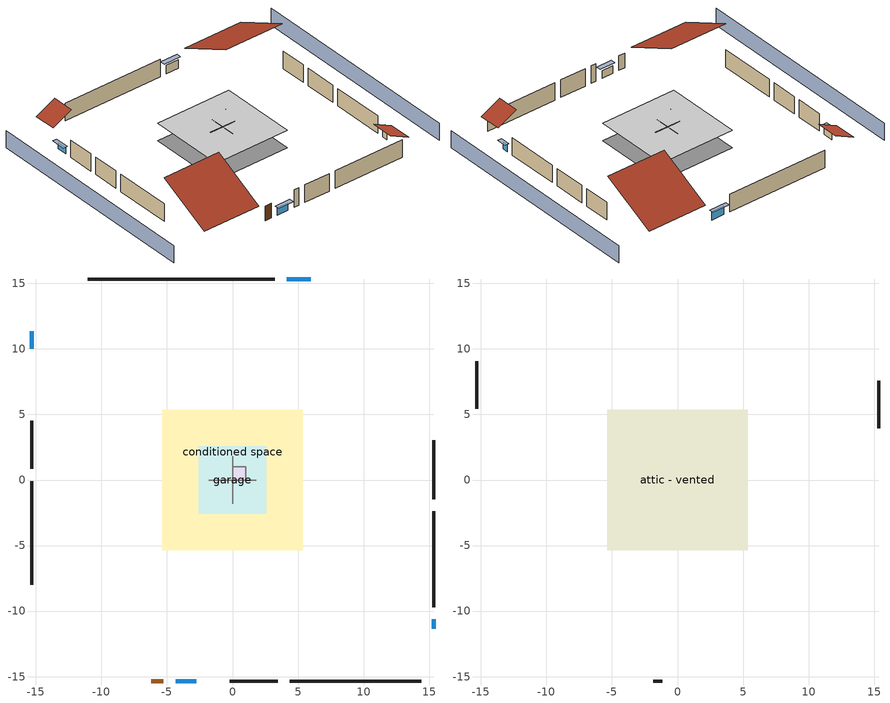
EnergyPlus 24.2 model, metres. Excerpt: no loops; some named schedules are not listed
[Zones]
air source heat pump airloop ret air zone
 floor adiabatic (AdiabaticConst): 0,0 0,1 1,1 1,0 z0
 wall adiabatic (AdiabaticConst): 0,1 0,0 1,0 1,1 0,1 z0:1
 ceiling adiabatic (AdiabaticConst): 1,0 1,1 0,1 0,0 z1
conditioned space
 floor foundation (Slab2 construction): -5.34,-5.34 -5.34,5.34 5.34,5.34 5.34,-5.34 z0
 wall outside (AdiabaticWallConstruction 1): -6.19,-15.33 -5.27,-15.33 z0:2.03
 wall outside (AdiabaticWallConstruction): 5.96,15.33 4.14,15.33 z0:1.22; 15.33,-11.35 15.33,-10.63 z0:0.98; -4.34,-15.33 -2.77,-15.33 z0:1.07; -15.33,11.35 -15.33,9.99 z0:0.92
 wall outside (Wall3 construction): 3.21,15.33 -11.03,15.33 z0:2.44
 wall outside (Wall4 construction): 15.33,-1.46 15.33,3.01 z0:2.44
 wall outside (Wall7 construction): 4.36,-15.33 14.4,-15.33 z0:2.44
 wall outside (Wall8 construction): -15.33,-0.08 -15.33,-7.99 z0:2.44
 wall to garage (Wall5 construction): -1.83,0 1.83,0 z0:2.44
 wall to garage (Wall6 construction): 0,-1.83 0,1.83 z0:2.44
 window (WindowConstruction): 5.96,15.33 4.14,15.33 z0:1.22
 window (WindowConstruction 1): 15.33,-11.35 15.33,-10.63 z0:0.98
 window (WindowConstruction 2): -4.34,-15.33 -2.77,-15.33 z0:1.07
 window (WindowConstruction 3): -15.33,11.35 -15.33,9.99 z0:0.91
 door (Door): -6.19,-15.33 -5.27,-15.33 z0:2.03
garage
 floor foundation (Slab1 construction): -2.59,-2.59 -2.59,2.59 2.59,2.59 2.59,-2.59 z0
 wall outside (Wall1 construction): 15.33,-9.7 15.33,-2.39 z0:2.44
 wall outside (Wall12 construction): -15.33,4.51 -15.33,0.85 z0:2.44
 wall outside (Wall2 construction): -0.22,-15.33 3.43,-15.33 z0:2.44
attic - vented
 floor to garage (Floor1 construction): -2.59,-2.59 -2.59,2.59 2.59,2.59 2.59,-2.59 z2.44
 floor to conditioned space (Floor2 construction Reversed): -5.34,-5.34 -5.34,5.34 5.34,5.34 5.34,-5.34 z2.44
 wall outside (Wall10 construction): -15.33,9.07 -15.33,5.43 z0:2.44
 wall outside (Wall11 construction): -1.84,-15.33 -1.15,-15.33 z0:2.44
 wall outside (Wall9 construction): 15.33,3.94 15.33,7.57 z0:2.44
 roof outside (Roof1 construction): 6.89,15.33,2.44 6.89,7.78,6.21 15.33,7.78,6.21 15.33,15.33,2.44
 roof outside (Roof2 construction): 15.33,-12.27,2.44 12.6,-12.27,3.81 12.6,-15.33,3.81 15.33,-15.33,2.44
 roof outside (Roof3 construction): -15.33,12.27,2.44 -12.6,12.27,3.81 -12.6,15.33,3.81 -15.33,15.33,2.44
 roof outside (Roof4 construction): -7.12,-15.33,2.44 -7.12,-7.98,6.11 -15.33,-7.98,6.11 -15.33,-15.33,2.44
shading: -19.9,15.33 -19.9,-15.33 / 19.9,-15.33 19.9,15.33 z0:2.44; 3.84,15.33 6.27,15.33 6.27,15.94 3.84,15.94 z1.52; 15.33,-10.33 15.33,-11.65 15.94,-11.65 15.94,-10.33 z1.28; -2.46,-15.33 -4.65,-15.33 -4.65,-15.94 -2.46,-15.94 z1.37; -15.33,9.69 -15.33,11.65 -15.94,11.65 -15.94,9.69 z1.22
[Building]
Building 1: Terrain=Suburbs
[Site:Location]
Portland Intl Arpt_OR: Latitude {deg}=45.59; Longitude {deg}=-122.6; Time Zone {hr}=-8; Elevation {m}=33; Keep Site Location Information=Yes
[Site:GroundTemperature:Shallow]
10.2558, 8.96328, 8.85977, 9.47314, 11.9355, 14.3863, 16.5111, 17.8571, 17.9714, 16.8767, 14.8061, 12.4304
[Site:WaterMainsTemperature]
Calculation Method=Schedule; Temperature Schedule=mains temperature schedule
[Material] Roughness=Rough; Thermal Absorptance=0.9
Name | Thickness {m} | Conductivity {W/m-K} | Density {kg/m3} | Specific Heat {J/kg-K} | Solar Absorptance | Visible Absorptance
asphalt or fiberglass shingles | 0.00635 | 0.162714 | 1121.4 | 1465.45 | 0.85 | 0.85
ceiling loosefill ins | 0.0846667 | 0.0480833 | 16.02 | 1046.75 | 0.7 | 0.7
ceiling stud and cavity | 0.1397 | 1.39189 | 65.682 | 1177.47 | 0.7 | 0.7
ceiling stud and cavity 1 | 0.1397 | 0.0920385 | 65.682 | 1177.47 | 0.7 | 0.7
concrete 4.0 in. | 0.1016 | 1.803125 | 2242.8 | 837.4 | 0.7 | 0.7
door material | 0.04445 | 0.0612267 | 512.64 | 1214.23 | 0.7 | 0.7
floor covering | 0.0127 | 0.0450781 | 54.468 | 1339.84 | 0.9 | 0.9
furniture material conditioned space 1; furniture material garage 1 | 0.1524 | 0.115458 | 640.8 | 1214.23 | 0.6 | 0.6
gypsum board | 0.0127 | 0.160291 | 801 | 837.4 | 0.6 | 0.6
osb sheathing 0.5 in. | 0.0127 | 0.115458 | 512.64 | 1214.23 | 0.6 | 0.6
osb sheathing 0.5 in. 1; osb sheathing 0.5 in. 2; osb sheathing 0.5 in. 3 | 0.0127 | 0.115458 | 512.64 | 1214.23 | 0.7 | 0.7
roof rigid ins | 0.00281632 | 0.029427 | 32.04 | 1214.23 | 0.7 | 0.7
wall rigid ins | 0.512978 | 0.029427 | 32.04 | 1214.23 | 0.7 | 0.7
wall stud and cavity | 0.1397 | 0.727959 | 139.0536 | 1170.24 | 0.6 | 0.6
wall stud and cavity 1 | 0.1397 | 0.550994 | 139.0536 | 1170.24 | 0.7 | 0.7
wall stud and cavity 2 | 0.1397 | 0.335416 | 139.0536 | 1170.24 | 0.7 | 0.7
wall stud and cavity 3 | 0.0889 | 0.380278 | 52.3479 | 1209.89 | 0.7 | 0.7
wall stud and cavity 4 | 0.0889 | 0.391764 | 83.0341 | 1211.67 | 0.7 | 0.7
wood siding | 0.0254 | 0.102417 | 544.68 | 1172.36 | 0.85 | 0.85
wood siding 1; wood siding 2 | 0.0254 | 0.102417 | 544.68 | 1172.36 | 0.7 | 0.7
[Material:NoMass]
Adiabatic: Roughness=Rough; Thermal Resistance {m2-K/W}=176.1; Thermal Absorptance=0.9; Solar Absorptance=0.7; Visible Absorptance=0.7
[WindowMaterial:SimpleGlazingSystem]
WindowMaterial: U-Factor {W/m2-K}=2.78222; Solar Heat Gain Coefficient=0.56
[Construction]
AdiabaticConst: Adiabatic
AdiabaticWallConstruction: wood siding 1, wall rigid ins, wall stud and cavity 3, gypsum board
AdiabaticWallConstruction 1: wood siding 2, wall rigid ins, wall stud and cavity 3, gypsum board
Door: door material
Floor1 construction: ceiling stud and cavity
Floor2 construction Reversed: gypsum board, ceiling stud and cavity 1, ceiling loosefill ins
furniture construction conditioned space 1: furniture material conditioned space 1
furniture construction garage 1: furniture material garage 1
PartitionWallConstruction: gypsum board, wall stud and cavity 4, gypsum board
Roof1 construction; Roof2 construction; Roof3 construction; Roof4 construction: asphalt or fiberglass shingles, roof rigid ins, osb sheathing 0.5 in.
Slab1 construction: concrete 4.0 in.
Slab2 construction: concrete 4.0 in., floor covering
Wall1 construction; Wall2 construction: wood siding, osb sheathing 0.5 in. 1, wall stud and cavity
Wall10 construction; Wall11 construction; Wall12 construction; Wall9 construction: wood siding, osb sheathing 0.5 in. 3, wall stud and cavity
Wall3 construction; Wall4 construction: wood siding, osb sheathing 0.5 in. 1, wall stud and cavity 1, gypsum board
Wall5 construction: osb sheathing 0.5 in. 2, wall stud and cavity 2, gypsum board
Wall6 construction: osb sheathing 0.5 in. 3, wall stud and cavity 2, gypsum board
Wall7 construction; Wall8 construction: wood siding, osb sheathing 0.5 in. 3, wall stud and cavity 1, gypsum board
WindowConstruction; WindowConstruction 1; WindowConstruction 2; WindowConstruction 3: WindowMaterial
[Zone] Multiplier=1
Name | Volume {m3} | Part of Total Floor Area
air source heat pump airloop ret air zone | 1 | No
attic - vented | 124.583 | Yes
conditioned space | 278.185 | Yes
garage | 65.242 | Yes
[Space]
Name | Zone | Space Type | Volume {m3}
air source heat pump airloop ret air space | air source heat pump airloop ret air zone | Plenum Space Type
attic - vented 1 | attic - vented |  | 124.583
conditioned space 1 | conditioned space |  | 278.185
garage 1 | garage |  | 65.242
[SpaceList]
Plenum Space Type: air source heat pump airloop ret air space
[OtherEquipment] Design Level Calculation Method=EquipmentLevel
Name | Fuel Type | Zone or ZoneList or Space or SpaceList | Schedule | Design Level {W} | Fraction Latent | Fraction Radiant | Fraction Lost
air source heat pump airloop_0 RetCondToRP; air source heat pump airloop_0 RetSensLkToRP | None | air source heat pump airloop ret air space | Always On Discrete | 0 | 0 | 0 | 0
air source heat pump airloop_0 RetLatLkToRP | None | air source heat pump airloop ret air space | Always On Discrete | 0 | 1 | 0 | 0
air source heat pump airloop_0 RetCondToDZ; air source heat pump airloop_0 SupCondToDZ; air source heat pump airloop_0 SupSensLkToDZ | None | attic - vented 1 | Always On Discrete | 0 | 0 | 0 | 0
air source heat pump airloop_0 SupLatLkToDZ | None | attic - vented 1 | Always On Discrete | 0 | 1 | 0 | 0
air source heat pump airloop_0 SupCondToLv; air source heat pump airloop_0 SupSensLkToCond; mech vent house fan sensible load | None | conditioned space 1 | Always On Discrete | 0 | 0 | 0 | 0
air source heat pump airloop_0 SupLatLkToCond; mech vent house fan latent load | None | conditioned space 1 | Always On Discrete | 0 | 1 | 0 | 0
clothes dryer 1 | Electricity | conditioned space 1 | clothes_dryer | 0 | 0.015 | 0.081 | 0.85
cooking range 1 | Electricity | conditioned space 1 | cooking_range | 0 | 0.08 | 0.432 | 0.2
general water use latent | None | conditioned space 1 | general water use schedule | 99.529 | 1 | 0 | 0
general water use sensible | None | conditioned space 1 | general water use schedule | -98.09 | 0 | 0.6 | 0
water heater energy adjustment1 | Electricity | garage 1 | Always On Discrete | 0.01 | 0 | 0 | 1
water heater lat | None | garage 1 | Always On Discrete | 0 | 1 | 0 | 0
water heater sens | None | garage 1 | Always On Discrete | 0 | 0 | 0 | 0
[ZoneInfiltration:DesignFlowRate] Schedule=Always On Discrete; Design Flow Rate Calculation Method=Flow/Zone; Design Flow Rate {m3/s}=0
Name | Zone or ZoneList or Space or SpaceList
attic_vented 1 duct leakage imbalance infil flow | attic - vented 1
infil flow; natural vent flow; whole house fan flow | conditioned space 1
[ZoneInfiltration:EffectiveLeakageArea] Schedule=Always On Discrete
Name | Zone or Space | Effective Air Leakage Area {cm2} | Stack Coefficient | Wind Coefficient
infil attic - vented 1 | attic - vented 1 | 4694.23 | 0.000184533 | 3.53165e-05
infil garage 1 | garage 1 | 543.674 | 0.000129147 | 4.38083e-05
[ZoneMixing] Schedule=Always On Continuous; Design Flow Rate Calculation Method=Flow/Zone; Design Flow Rate {m3/s}=0
Name | Zone or Space | Source Zone or Space
air source heat pump airloop_0 ZoneMixCondToDZ mix; whole house fan mix | attic - vented | conditioned space
air source heat pump airloop_0 ZoneMixDZToCond mix | conditioned space | attic - vented
[SurfaceProperty:ExposedFoundationPerimeter] Exposed Perimeter Calculation Method=TotalExposedPerimeter
Name | Total Exposed Perimeter {m}
Slab2 | 39.80688
Slab1 | 14.6304
[SurfaceProperty:IncidentSolarMultiplier] Incident Solar Multiplier=1; Incident Solar Multiplier Schedule=trans schedule winter=0.85 summer=0.7
Window1; Window2; Window3; Window4
[InternalMass]
Name | Construction | Zone or ZoneList | Space or SpaceList | Surface Area {m2}
furniture mass conditioned space 1 | furniture construction conditioned space 1 | conditioned space | conditioned space 1 | 45.63397
partition wall mass | PartitionWallConstruction | conditioned space | conditioned space 1 | 114.085
furniture mass garage 1 | furniture construction garage 1 | garage | garage 1 | 2.67561
[Lights] Design Level Calculation Method=LightingLevel; Return Air Fraction=0; Fraction Radiant=0.6; Fraction Visible=0.2; Fraction Replaceable=1
Name | Zone or ZoneList or Space or SpaceList | Schedule | Lighting Level {W}
interior lighting | conditioned space 1 | lighting_interior | 223.393
garage lighting | garage 1 | lighting_garage | 9.8803
[People]
occupants: Zone or ZoneList or Space or SpaceList=conditioned space 1; Number of People Schedule=occupants; Number of People Calculation Method=People; Number of People=5; Fraction Radiant=0.314171; Sensible Heat Fraction=0.56303; Activity Level Schedule=occupants activity schedule; Carbon Dioxide Generation Rate {m3/s-W}=0; Enable ASHRAE 55 Comfort Warnings=No; Mean Radiant Temperature Calculation Type=EnclosureAveraged
[ElectricEquipment] Zone or ZoneList or Space or SpaceList=conditioned space 1; Design Level Calculation Method=EquipmentLevel
Name | Schedule | Design Level {W} | Fraction Latent | Fraction Radiant | Fraction Lost
ceiling fan | ceiling_fan | 17.0044 | 0 | 0.558 | 0
clothes dryer | clothes_dryer | 7057.04 | 0.015 | 0.081 | 0.85
clothes washer | clothes_washer | 623.929 | 0.03 | 0.162 | 0.7
cooking range | cooking_range | 1474.06 | 0.08 | 0.432 | 0.2
dishwasher | dishwasher | 461.55 | 0.3 | 0.18 | 0.4
fridge | fridge schedule | 43.7215 | 0 | 0.6 | 0
mech vent bath fan 0 | mech vent bath fan 0 schedule | 30 | 0 | 0 | 1
mech vent house fan | mech vent house fan schedule | 0 | 0 | 0 | 1
mech vent house fan cfis | mech vent house fan cfis schedule | 0 | 0 | 0 | 0
mech vent range fan 0 | mech vent range fan 0 schedule | 30 | 0 | 0 | 1
misc permanent spa heater | misc permanent spa heater schedule | 518.034 | 0 | 0 | 1
misc permanent spa pump | misc permanent spa pump schedule | 541.737 | 0 | 0 | 1
misc plug loads | plug_loads_other | 395.518 | 0.021 | 0.558 | 0.049
misc tv | plug_loads_tv | 731.759 | 0 | 0.6 | 0
whole house fan | Always On Discrete | 0 | 0 | 0 | 1
[AirLoopHVAC:ReturnPlenum]
Air Loop HVAC Return Plenum 1: Zone=air source heat pump airloop ret air zone
[Foundation:Kiva] Wall Height Above Grade {m}=0.1016; Wall Depth Below Slab {m}=0.2032
Name | Initial Indoor Air Temperature {C}
Foundation Kiva 1 | 13.4258
Foundation Kiva 2 | 20
[Foundation:Kiva:Settings]
Soil Conductivity {W/m-K}=1.9041; Soil Density {kg/m3}=1842.3; Soil Specific Heat {J/kg-K}=418.7; Ground Solar Absorptivity=0.9; Ground Thermal Absorptivity=0.9; Ground Surface Roughness {m}=0.03; Far-Field Width {m}=40; Deep-Ground Boundary Condition=ZeroFlux; Deep-Ground Depth {m}=40; Minimum Cell Dimension {m}=0.2; Maximum Cell Growth Coefficient=3; Simulation Timestep=Timestep
[Exterior:Lights]
exterior lighting: Schedule=exterior lighting schedule; Design Level {W}=6.19068
[EnergyManagementSystem:Sensor]
Name | Output:Variable or Output:Meter Index Key | Output:Variable or Output:Meter
air_source_heat_pump_airloop_0_DZ_T_s | attic - vented | Zone Air Temperature
air_source_heat_pump_airloop_0_DZ_W_s | attic - vented | Zone Mean Air Humidity Ratio
water_heater_amb_rh | garage | Zone Air Relative Humidity
water_heater_amb_temp | garage | Zone Mean Air Temperature
[Schedule:Constant]
Name | Hourly Value
Always On Discrete; Always On Continuous; mech vent house fan schedule; mech vent house fan cfis schedule | 1
occupants activity schedule | 117.228
fridge schedule | 0
[Schedule:Week:Daily]
trans schedule winter=0.85 summer=0.7 Week Rule - Jan1-May26: trans schedule winter=0.85 summer=0.7 day, trans schedule winter=0.85 summer=0.7 day, trans schedule winter=0.85 summer=0.7 day, trans schedule winter=0.85 summer=0.7 day, trans schedule winter=0.85 summer=0.7 day, trans schedule winter=0.85 summer=0.7 day, trans schedule winter=0.85 summer=0.7 day, trans schedule winter=0.85 summer=0.7 default day, trans schedule winter=0.85 summer=0.7 default day, trans schedule winter=0.85 summer=0.7 default day, trans schedule winter=0.85 summer=0.7 default day, trans schedule winter=0.85 summer=0.7 default day
trans schedule winter=0.85 summer=0.7 Week Rule - May27-Jun2: trans schedule winter=0.85 summer=0.7 day, trans schedule winter=0.85 summer=0.7 day, trans schedule winter=0.85 summer=0.7 day, trans schedule winter=0.85 summer=0.7 day, trans schedule winter=0.85 summer=0.7 day, trans schedule winter=0.85 summer=0.7 day 1, trans schedule winter=0.85 summer=0.7 day 1, trans schedule winter=0.85 summer=0.7 default day, trans schedule winter=0.85 summer=0.7 default day, trans schedule winter=0.85 summer=0.7 default day, trans schedule winter=0.85 summer=0.7 default day, trans schedule winter=0.85 summer=0.7 default day
trans schedule winter=0.85 summer=0.7 Week Rule - Jun3-Sep29: trans schedule winter=0.85 summer=0.7 day 1, trans schedule winter=0.85 summer=0.7 day 1, trans schedule winter=0.85 summer=0.7 day 1, trans schedule winter=0.85 summer=0.7 day 1, trans schedule winter=0.85 summer=0.7 day 1, trans schedule winter=0.85 summer=0.7 day 1, trans schedule winter=0.85 summer=0.7 day 1, trans schedule winter=0.85 summer=0.7 default day, trans schedule winter=0.85 summer=0.7 default day, trans schedule winter=0.85 summer=0.7 default day, trans schedule winter=0.85 summer=0.7 default day, trans schedule winter=0.85 summer=0.7 default day
trans schedule winter=0.85 summer=0.7 Week Rule - Sep30-Oct6: trans schedule winter=0.85 summer=0.7 day 1, trans schedule winter=0.85 summer=0.7 day 2, trans schedule winter=0.85 summer=0.7 day 2, trans schedule winter=0.85 summer=0.7 day 2, trans schedule winter=0.85 summer=0.7 day 2, trans schedule winter=0.85 summer=0.7 day 2, trans schedule winter=0.85 summer=0.7 day 2, trans schedule winter=0.85 summer=0.7 default day, trans schedule winter=0.85 summer=0.7 default day, trans schedule winter=0.85 summer=0.7 default day, trans schedule winter=0.85 summer=0.7 default day, trans schedule winter=0.85 summer=0.7 default day
trans schedule winter=0.85 summer=0.7 Week Rule - Oct7-Dec31: trans schedule winter=0.85 summer=0.7 day 2, trans schedule winter=0.85 summer=0.7 day 2, trans schedule winter=0.85 summer=0.7 day 2, trans schedule winter=0.85 summer=0.7 day 2, trans schedule winter=0.85 summer=0.7 day 2, trans schedule winter=0.85 summer=0.7 day 2, trans schedule winter=0.85 summer=0.7 day 2, trans schedule winter=0.85 summer=0.7 default day, trans schedule winter=0.85 summer=0.7 default day, trans schedule winter=0.85 summer=0.7 default day, trans schedule winter=0.85 summer=0.7 default day, trans schedule winter=0.85 summer=0.7 default day
mech vent bath fan 0 schedule Week Rule - Jan1-Dec31: mech vent bath fan 0 schedule day, mech vent bath fan 0 schedule day, mech vent bath fan 0 schedule day, mech vent bath fan 0 schedule day, mech vent bath fan 0 schedule day, mech vent bath fan 0 schedule day, mech vent bath fan 0 schedule day, mech vent bath fan 0 schedule default day, mech vent bath fan 0 schedule default day, mech vent bath fan 0 schedule default day, mech vent bath fan 0 schedule default day, mech vent bath fan 0 schedule default day
mech vent range fan 0 schedule Week Rule - Jan1-Dec31: mech vent range fan 0 schedule day, mech vent range fan 0 schedule day, mech vent range fan 0 schedule day, mech vent range fan 0 schedule day, mech vent range fan 0 schedule day, mech vent range fan 0 schedule day, mech vent range fan 0 schedule day, mech vent range fan 0 schedule default day, mech vent range fan 0 schedule default day, mech vent range fan 0 schedule default day, mech vent range fan 0 schedule default day, mech vent range fan 0 schedule default day
misc permanent spa heater schedule Week Rule - Jan1-Jan27: misc permanent spa heater schedule day, misc permanent spa heater schedule day, misc permanent spa heater schedule day, misc permanent spa heater schedule day, misc permanent spa heater schedule day, misc permanent spa heater schedule day, misc permanent spa heater schedule day, misc permanent spa heater schedule default day, misc permanent spa heater schedule default day, misc permanent spa heater schedule default day, misc permanent spa heater schedule default day, misc permanent spa heater schedule default day
misc permanent spa heater schedule Week Rule - Jan28-Feb3: misc permanent spa heater schedule day, misc permanent spa heater schedule day, misc permanent spa heater schedule day, misc permanent spa heater schedule day, misc permanent spa heater schedule day 1, misc permanent spa heater schedule day 1, misc permanent spa heater schedule day 1, misc permanent spa heater schedule default day, misc permanent spa heater schedule default day, misc permanent spa heater schedule default day, misc permanent spa heater schedule default day, misc permanent spa heater schedule default day
misc permanent spa heater schedule Week Rule - Feb4-Feb24: misc permanent spa heater schedule day 1, misc permanent spa heater schedule day 1, misc permanent spa heater schedule day 1, misc permanent spa heater schedule day 1, misc permanent spa heater schedule day 1, misc permanent spa heater schedule day 1, misc permanent spa heater schedule day 1, misc permanent spa heater schedule default day, misc permanent spa heater schedule default day, misc permanent spa heater schedule default day, misc permanent spa heater schedule default day, misc permanent spa heater schedule default day
misc permanent spa heater schedule Week Rule - Feb25-Mar3: misc permanent spa heater schedule day 1, misc permanent spa heater schedule day 1, misc permanent spa heater schedule day 1, misc permanent spa heater schedule day 1, misc permanent spa heater schedule day 2, misc permanent spa heater schedule day 2, misc permanent spa heater schedule day 2, misc permanent spa heater schedule default day, misc permanent spa heater schedule default day, misc permanent spa heater schedule default day, misc permanent spa heater schedule default day, misc permanent spa heater schedule default day
misc permanent spa heater schedule Week Rule - Mar4-May26: misc permanent spa heater schedule day 2, misc permanent spa heater schedule day 2, misc permanent spa heater schedule day 2, misc permanent spa heater schedule day 2, misc permanent spa heater schedule day 2, misc permanent spa heater schedule day 2, misc permanent spa heater schedule day 2, misc permanent spa heater schedule default day, misc permanent spa heater schedule default day, misc permanent spa heater schedule default day, misc permanent spa heater schedule default day, misc permanent spa heater schedule default day
misc permanent spa heater schedule Week Rule - May27-Jun2: misc permanent spa heater schedule day 2, misc permanent spa heater schedule day 2, misc permanent spa heater schedule day 2, misc permanent spa heater schedule day 2, misc permanent spa heater schedule day 2, misc permanent spa heater schedule day 3, misc permanent spa heater schedule day 3, misc permanent spa heater schedule default day, misc permanent spa heater schedule default day, misc permanent spa heater schedule default day, misc permanent spa heater schedule default day, misc permanent spa heater schedule default day
misc permanent spa heater schedule Week Rule - Jun3-Sep29: misc permanent spa heater schedule day 3, misc permanent spa heater schedule day 3, misc permanent spa heater schedule day 3, misc permanent spa heater schedule day 3, misc permanent spa heater schedule day 3, misc permanent spa heater schedule day 3, misc permanent spa heater schedule day 3, misc permanent spa heater schedule default day, misc permanent spa heater schedule default day, misc permanent spa heater schedule default day, misc permanent spa heater schedule default day, misc permanent spa heater schedule default day
misc permanent spa heater schedule Week Rule - Sep30-Oct6: misc permanent spa heater schedule day 3, misc permanent spa heater schedule day 4, misc permanent spa heater schedule day 4, misc permanent spa heater schedule day 4, misc permanent spa heater schedule day 4, misc permanent spa heater schedule day 4, misc permanent spa heater schedule day 4, misc permanent spa heater schedule default day, misc permanent spa heater schedule default day, misc permanent spa heater schedule default day, misc permanent spa heater schedule default day, misc permanent spa heater schedule default day
misc permanent spa heater schedule Week Rule - Oct7-Oct27: misc permanent spa heater schedule day 4, misc permanent spa heater schedule day 4, misc permanent spa heater schedule day 4, misc permanent spa heater schedule day 4, misc permanent spa heater schedule day 4, misc permanent spa heater schedule day 4, misc permanent spa heater schedule day 4, misc permanent spa heater schedule default day, misc permanent spa heater schedule default day, misc permanent spa heater schedule default day, misc permanent spa heater schedule default day, misc permanent spa heater schedule default day
misc permanent spa heater schedule Week Rule - Oct28-Nov3: misc permanent spa heater schedule day 4, misc permanent spa heater schedule day 4, misc permanent spa heater schedule day 4, misc permanent spa heater schedule day 4, misc permanent spa heater schedule day 5, misc permanent spa heater schedule day 5, misc permanent spa heater schedule day 5, misc permanent spa heater schedule default day, misc permanent spa heater schedule default day, misc permanent spa heater schedule default day, misc permanent spa heater schedule default day, misc permanent spa heater schedule default day
misc permanent spa heater schedule Week Rule - Nov4-Nov24: misc permanent spa heater schedule day 5, misc permanent spa heater schedule day 5, misc permanent spa heater schedule day 5, misc permanent spa heater schedule day 5, misc permanent spa heater schedule day 5, misc permanent spa heater schedule day 5, misc permanent spa heater schedule day 5, misc permanent spa heater schedule default day, misc permanent spa heater schedule default day, misc permanent spa heater schedule default day, misc permanent spa heater schedule default day, misc permanent spa heater schedule default day
misc permanent spa heater schedule Week Rule - Nov25-Dec1: misc permanent spa heater schedule day 5, misc permanent spa heater schedule day 5, misc permanent spa heater schedule day 5, misc permanent spa heater schedule day 5, misc permanent spa heater schedule day 5, misc permanent spa heater schedule day 5, misc permanent spa heater schedule day 6, misc permanent spa heater schedule default day, misc permanent spa heater schedule default day, misc permanent spa heater schedule default day, misc permanent spa heater schedule default day, misc permanent spa heater schedule default day
misc permanent spa heater schedule Week Rule - Dec2-Dec31: misc permanent spa heater schedule day 6, misc permanent spa heater schedule day 6, misc permanent spa heater schedule day 6, misc permanent spa heater schedule day 6, misc permanent spa heater schedule day 6, misc permanent spa heater schedule day 6, misc permanent spa heater schedule day 6, misc permanent spa heater schedule default day, misc permanent spa heater schedule default day, misc permanent spa heater schedule default day, misc permanent spa heater schedule default day, misc permanent spa heater schedule default day
misc permanent spa pump schedule Week Rule - Jan1-Jan27: misc permanent spa pump schedule day, misc permanent spa pump schedule day, misc permanent spa pump schedule day, misc permanent spa pump schedule day, misc permanent spa pump schedule day, misc permanent spa pump schedule day, misc permanent spa pump schedule day, misc permanent spa pump schedule default day, misc permanent spa pump schedule default day, misc permanent spa pump schedule default day, misc permanent spa pump schedule default day, misc permanent spa pump schedule default day
misc permanent spa pump schedule Week Rule - Jan28-Feb3: misc permanent spa pump schedule day, misc permanent spa pump schedule day, misc permanent spa pump schedule day, misc permanent spa pump schedule day, misc permanent spa pump schedule day 1, misc permanent spa pump schedule day 1, misc permanent spa pump schedule day 1, misc permanent spa pump schedule default day, misc permanent spa pump schedule default day, misc permanent spa pump schedule default day, misc permanent spa pump schedule default day, misc permanent spa pump schedule default day
misc permanent spa pump schedule Week Rule - Feb4-Feb24: misc permanent spa pump schedule day 1, misc permanent spa pump schedule day 1, misc permanent spa pump schedule day 1, misc permanent spa pump schedule day 1, misc permanent spa pump schedule day 1, misc permanent spa pump schedule day 1, misc permanent spa pump schedule day 1, misc permanent spa pump schedule default day, misc permanent spa pump schedule default day, misc permanent spa pump schedule default day, misc permanent spa pump schedule default day, misc permanent spa pump schedule default day
misc permanent spa pump schedule Week Rule - Feb25-Mar3: misc permanent spa pump schedule day 1, misc permanent spa pump schedule day 1, misc permanent spa pump schedule day 1, misc permanent spa pump schedule day 1, misc permanent spa pump schedule day 2, misc permanent spa pump schedule day 2, misc permanent spa pump schedule day 2, misc permanent spa pump schedule default day, misc permanent spa pump schedule default day, misc permanent spa pump schedule default day, misc permanent spa pump schedule default day, misc permanent spa pump schedule default day
misc permanent spa pump schedule Week Rule - Mar4-Mar31: misc permanent spa pump schedule day 2, misc permanent spa pump schedule day 2, misc permanent spa pump schedule day 2, misc permanent spa pump schedule day 2, misc permanent spa pump schedule day 2, misc permanent spa pump schedule day 2, misc permanent spa pump schedule day 2, misc permanent spa pump schedule default day, misc permanent spa pump schedule default day, misc permanent spa pump schedule default day, misc permanent spa pump schedule default day, misc permanent spa pump schedule default day
misc permanent spa pump schedule Week Rule - Apr1-Apr28: misc permanent spa pump schedule day 3, misc permanent spa pump schedule day 3, misc permanent spa pump schedule day 3, misc permanent spa pump schedule day 3, misc permanent spa pump schedule day 3, misc permanent spa pump schedule day 3, misc permanent spa pump schedule day 3, misc permanent spa pump schedule default day, misc permanent spa pump schedule default day, misc permanent spa pump schedule default day, misc permanent spa pump schedule default day, misc permanent spa pump schedule default day
misc permanent spa pump schedule Week Rule - Apr29-May5: misc permanent spa pump schedule day 3, misc permanent spa pump schedule day 3, misc permanent spa pump schedule day 4, misc permanent spa pump schedule day 4, misc permanent spa pump schedule day 4, misc permanent spa pump schedule day 4, misc permanent spa pump schedule day 4, misc permanent spa pump schedule default day, misc permanent spa pump schedule default day, misc permanent spa pump schedule default day, misc permanent spa pump schedule default day, misc permanent spa pump schedule default day
misc permanent spa pump schedule Week Rule - May6-May26: misc permanent spa pump schedule day 4, misc permanent spa pump schedule day 4, misc permanent spa pump schedule day 4, misc permanent spa pump schedule day 4, misc permanent spa pump schedule day 4, misc permanent spa pump schedule day 4, misc permanent spa pump schedule day 4, misc permanent spa pump schedule default day, misc permanent spa pump schedule default day, misc permanent spa pump schedule default day, misc permanent spa pump schedule default day, misc permanent spa pump schedule default day
misc permanent spa pump schedule Week Rule - May27-Jun2: misc permanent spa pump schedule day 4, misc permanent spa pump schedule day 4, misc permanent spa pump schedule day 4, misc permanent spa pump schedule day 4, misc permanent spa pump schedule day 4, misc permanent spa pump schedule day 5, misc permanent spa pump schedule day 5, misc permanent spa pump schedule default day, misc permanent spa pump schedule default day, misc permanent spa pump schedule default day, misc permanent spa pump schedule default day, misc permanent spa pump schedule default day
misc permanent spa pump schedule Week Rule - Jun3-Jun30: misc permanent spa pump schedule day 5, misc permanent spa pump schedule day 5, misc permanent spa pump schedule day 5, misc permanent spa pump schedule day 5, misc permanent spa pump schedule day 5, misc permanent spa pump schedule day 5, misc permanent spa pump schedule day 5, misc permanent spa pump schedule default day, misc permanent spa pump schedule default day, misc permanent spa pump schedule default day, misc permanent spa pump schedule default day, misc permanent spa pump schedule default day
general water use schedule Week Rule - Jan1-Dec31: general water use schedule day, general water use schedule day, general water use schedule day, general water use schedule day, general water use schedule day, general water use schedule day, general water use schedule day, general water use schedule default day, general water use schedule default day, general water use schedule default day, general water use schedule default day, general water use schedule default day
[Schedule:Year]
trans schedule winter=0.85 summer=0.7: trans schedule winter=0.85 summer=0.7 Week Rule - Jan1-May26, 1, 1, 5, 26, trans schedule winter=0.85 summer=0.7 Week Rule - May27-Jun2, 5, 27, 6, 2, trans schedule winter=0.85 summer=0.7 Week Rule - Jun3-Sep29, 6, 3, 9, 29, trans schedule winter=0.85 summer=0.7 Week Rule - Sep30-Oct6, 9, 30, 10, 6, trans schedule winter=0.85 summer=0.7 Week Rule - Oct7-Dec31, 10, 7, 12, 31
mech vent bath fan 0 schedule: mech vent bath fan 0 schedule Week Rule - Jan1-Dec31, 1, 1, 12, 31
mech vent range fan 0 schedule: mech vent range fan 0 schedule Week Rule - Jan1-Dec31, 1, 1, 12, 31
misc permanent spa heater schedule: misc permanent spa heater schedule Week Rule - Jan1-Jan27, 1, 1, 1, 27, misc permanent spa heater schedule Week Rule - Jan28-Feb3, 1, 28, 2, 3, misc permanent spa heater schedule Week Rule - Feb4-Feb24, 2, 4, 2, 24, misc permanent spa heater schedule Week Rule - Feb25-Mar3, 2, 25, 3, 3, misc permanent spa heater schedule Week Rule - Mar4-May26, 3, 4, 5, 26, misc permanent spa heater schedule Week Rule - May27-Jun2, 5, 27, 6, 2, misc permanent spa heater schedule Week Rule - Jun3-Sep29, 6, 3, 9, 29, misc permanent spa heater schedule Week Rule - Sep30-Oct6, 9, 30, 10, 6, misc permanent spa heater schedule Week Rule - Oct7-Oct27, 10, 7, 10, 27, misc permanent spa heater schedule Week Rule - Oct28-Nov3, 10, 28, 11, 3, misc permanent spa heater schedule Week Rule - Nov4-Nov24, 11, 4, 11, 24, misc permanent spa heater schedule Week Rule - Nov25-Dec1, 11, 25, 12, 1, misc permanent spa heater schedule Week Rule - Dec2-Dec31, 12, 2, 12, 31
misc permanent spa pump schedule: misc permanent spa pump schedule Week Rule - Jan1-Jan27, 1, 1, 1, 27, misc permanent spa pump schedule Week Rule - Jan28-Feb3, 1, 28, 2, 3, misc permanent spa pump schedule Week Rule - Feb4-Feb24, 2, 4, 2, 24, misc permanent spa pump schedule Week Rule - Feb25-Mar3, 2, 25, 3, 3, misc permanent spa pump schedule Week Rule - Mar4-Mar31, 3, 4, 3, 31, misc permanent spa pump schedule Week Rule - Apr1-Apr28, 4, 1, 4, 28, misc permanent spa pump schedule Week Rule - Apr29-May5, 4, 29, 5, 5, misc permanent spa pump schedule Week Rule - May6-May26, 5, 6, 5, 26, misc permanent spa pump schedule Week Rule - May27-Jun2, 5, 27, 6, 2, misc permanent spa pump schedule Week Rule - Jun3-Jun30, 6, 3, 6, 30, misc permanent spa pump schedule Week Rule - Jul1-Aug25, 7, 1, 8, 25, misc permanent spa pump schedule Week Rule - Aug26-Sep1, 8, 26, 9, 1, misc permanent spa pump schedule Week Rule - Sep2-Sep29, 9, 2, 9, 29, misc permanent spa pump schedule Week Rule - Sep30-Oct6, 9, 30, 10, 6, misc permanent spa pump schedule Week Rule - Oct7-Oct27, 10, 7, 10, 27, misc permanent spa pump schedule Week Rule - Oct28-Nov3, 10, 28, 11, 3, misc permanent spa pump schedule Week Rule - Nov4-Nov24, 11, 4, 11, 24, misc permanent spa pump schedule Week Rule - Nov25-Dec1, 11, 25, 12, 1, misc permanent spa pump schedule Week Rule - Dec2-Dec31, 12, 2, 12, 31
general water use schedule: general water use schedule Week Rule - Jan1-Dec31, 1, 1, 12, 31
exterior lighting schedule: exterior lighting schedule Week Rule - Jan1-Jan27, 1, 1, 1, 27, exterior lighting schedule Week Rule - Jan28-Feb3, 1, 28, 2, 3, exterior lighting schedule Week Rule - Feb4-Feb24, 2, 4, 2, 24, exterior lighting schedule Week Rule - Feb25-Mar3, 2, 25, 3, 3, exterior lighting schedule Week Rule - Mar4-Mar31, 3, 4, 3, 31, exterior lighting schedule Week Rule - Apr1-Apr28, 4, 1, 4, 28, exterior lighting schedule Week Rule - Apr29-May5, 4, 29, 5, 5, exterior lighting schedule Week Rule - May6-May26, 5, 6, 5, 26, exterior lighting schedule Week Rule - May27-Jun2, 5, 27, 6, 2, exterior lighting schedule Week Rule - Jun3-Jun30, 6, 3, 6, 30, exterior lighting schedule Week Rule - Jul1-Jul28, 7, 1, 7, 28, exterior lighting schedule Week Rule - Jul29-Aug4, 7, 29, 8, 4, exterior lighting schedule Week Rule - Aug5-Aug25, 8, 5, 8, 25, exterior lighting schedule Week Rule - Aug26-Sep1, 8, 26, 9, 1, exterior lighting schedule Week Rule - Sep2-Sep29, 9, 2, 9, 29, exterior lighting schedule Week Rule - Sep30-Oct6, 9, 30, 10, 6, exterior lighting schedule Week Rule - Oct7-Oct27, 10, 7, 10, 27, exterior lighting schedule Week Rule - Oct28-Nov3, 10, 28, 11, 3, exterior lighting schedule Week Rule - Nov4-Nov24, 11, 4, 11, 24, exterior lighting schedule Week Rule - Nov25-Dec1, 11, 25, 12, 1, exterior lighting schedule Week Rule - Dec2-Dec31, 12, 2, 12, 31
[Schedule:File] File=in.schedules.csv; Rows to Skip at Top=1; Number of Hours of Data=8760; Column Separator=Comma; Interpolate to Timestep=Yes; Minutes per Item=15; Adjust Schedule for Daylight Savings=Yes
Name | Column Number
lighting_interior | 5
occupants | 1
ceiling_fan | 4
clothes_dryer | 11
clothes_washer | 10
cooking_range | 12
dishwasher | 8
plug_loads_other | 2
plug_loads_tv | 3
lighting_garage | 6
[Schedule:Compact]
mains temperature schedule: Through: 01/01, For: AllDays, Until: 24:00, 13.0633, Through: 01/02, For: AllDays, Until: 24:00, 13.0189, Through: 01/03, For: AllDays, Until: 24:00, 12.975, Through: 01/04, For: AllDays, Until: 24:00, 12.9328, Through: 01/05, For: AllDays, Until: 24:00, 12.8917, Through: 01/06, For: AllDays, Until: 24:00, 12.8517, Through: 01/07, For: AllDays, Until: 24:00, 12.8122, Through: 01/08, For: AllDays, Until: 24:00, 12.7744, Through: 01/09, For: AllDays, Until: 24:00, 12.7378, Through: 01/10, For: AllDays, Until: 24:00, 12.7017, Through: 01/11, For: AllDays, Until: 24:00, 12.6672, Through: 01/12, For: AllDays, Until: 24:00, 12.6339, Through: 01/13, For: AllDays, Until: 24:00, 12.6017, Through: 01/14, For: AllDays, Until: 24:00, 12.5706, Through: 01/15, For: AllDays, Until: 24:00, 12.5411, Through: 01/16, For: AllDays, Until: 24:00, 12.5122, Through: 01/17, For: AllDays, Until: 24:00, 12.485, Through: 01/18, For: AllDays, Until: 24:00, 12.4583, Through: 01/19, For: AllDays, Until: 24:00, 12.4333, Through: 01/20, For: AllDays, Until: 24:00, 12.41, Through: 01/21, For: AllDays, Until: 24:00, 12.3872, Through: 01/22, For: AllDays, Until: 24:00, 12.3661, Through: 01/23, For: AllDays, Until: 24:00, 12.3456, Through: 01/24, For: AllDays, Until: 24:00, 12.3272, Through: 01/25, For: AllDays, Until: 24:00, 12.3094, Through: 01/26, For: AllDays, Until: 24:00, 12.2933, Through: 01/27, For: AllDays, Until: 24:00, 12.2783, Through: 01/28, For: AllDays, Until: 24:00, 12.2644, Through: 01/29, For: AllDays, Until: 24:00, 12.2517, Through: 01/30, For: AllDays, Until: 24:00, 12.2406, Through: 01/31, For: AllDays, Until: 24:00, 12.2306, Through: 02/01, For: AllDays, Until: 24:00, 12.2222, Through: 02/02, For: AllDays, Until: 24:00, 12.215, Through: 02/03, For: AllDays, Until: 24:00, 12.2089, Through: 02/04, For: AllDays, Until: 24:00, 12.2039, Through: 02/05, For: AllDays, Until: 24:00, 12.2006, Through: 02/06, For: AllDays, Until: 24:00, 12.1983, Through: 02/07, For: AllDays, Until: 24:00, 12.1978, Through: 02/08, For: AllDays, Until: 24:00, 12.1978, Through: 02/09, For: AllDays, Until: 24:00, 12.2, Through: 02/10, For: AllDays, Until: 24:00, 12.2028, Through: 02/11, For: AllDays, Until: 24:00, 12.2072, Through: 02/12, For: AllDays, Until: 24:00, 12.2128, Through: 02/13, For: AllDays, Until: 24:00, 12.2194, Through: 02/14, For: AllDays, Until: 24:00, 12.2278, Through: 02/15, For: AllDays, Until: 24:00, 12.2372, Through: 02/16, For: AllDays, Until: 24:00, 12.2483, Through: 02/17, For: AllDays, Until: 24:00, 12.26, Through: 02/18, For: AllDays, Until: 24:00, 12.2733, Through: 02/19, For: AllDays, Until: 24:00, 12.2883, Through: 02/20, For: AllDays, Until: 24:00, 12.3039, Through: 02/21, For: AllDays, Until: 24:00, 12.3211, Through: 02/22, For: AllDays, Until: 24:00, 12.3394, Through: 02/23, For: AllDays, Until: 24:00, 12.3594, Through: 02/24, For: AllDays, Until: 24:00, 12.38, Through: 02/25, For: AllDays, Until: 24:00, 12.4022, Through: 02/26, For: AllDays, Until: 24:00, 12.4256, Through: 02/27, For: AllDays, Until: 24:00, 12.4506, Through: 02/28, For: AllDays, Until: 24:00, 12.4761, Through: 03/01, For: AllDays, Until: 24:00, 12.5033, Through: 03/02, For: AllDays, Until: 24:00, 12.5317, Through: 03/03, For: AllDays, Until: 24:00, 12.5611, Through: 03/04, For: AllDays, Until: 24:00, 12.5917, Through: 03/05, For: AllDays, Until: 24:00, 12.6233, Through: 03/06, For: AllDays, Until: 24:00, 12.6567, Through: 03/07, For: AllDays, Until: 24:00, 12.6906, Through: 03/08, For: AllDays, Until: 24:00, 12.7261, Through: 03/09, For: AllDays, Until: 24:00, 12.7628, Through: 03/10, For: AllDays, Until: 24:00, 12.8, Through: 03/11, For: AllDays, Until: 24:00, 12.8389, Through: 03/12, For: AllDays, Until: 24:00, 12.8789, Through: 03/13, For: AllDays, Until: 24:00, 12.9194, Through: 03/14, For: AllDays, Until: 24:00, 12.9617, Through: 03/15, For: AllDays, Until: 24:00, 13.0044, Through: 03/16, For: AllDays, Until: 24:00, 13.0489, Through: 03/17, For: AllDays, Until: 24:00, 13.0939, Through: 03/18, For: AllDays, Until: 24:00, 13.14, Through: 03/19, For: AllDays, Until: 24:00, 13.1872, Through: 03/20, For: AllDays, Until: 24:00, 13.2356, Through: 03/21, For: AllDays, Until: 24:00, 13.285, Through: 03/22, For: AllDays, Until: 24:00, 13.335, Through: 03/23, For: AllDays, Until: 24:00, 13.3861, Through: 03/24, For: AllDays, Until: 24:00, 13.4383, Through: 03/25, For: AllDays, Until: 24:00, 13.4911, Through: 03/26, For: AllDays, Until: 24:00, 13.545, Through: 03/27, For: AllDays, Until: 24:00, 13.6, Through: 03/28, For: AllDays, Until: 24:00, 13.6556, Through: 03/29, For: AllDays, Until: 24:00, 13.7122, Through: 03/30, For: AllDays, Until: 24:00, 13.77, Through: 03/31, For: AllDays, Until: 24:00, 13.8283, Through: 04/01, For: AllDays, Until: 24:00, 13.8872, Through: 04/02, For: AllDays, Until: 24:00, 13.9472, Through: 04/03, For: AllDays, Until: 24:00, 14.0078, Through: 04/04, For: AllDays, Until: 24:00, 14.0689, Through: 04/05, For: AllDays, Until: 24:00, 14.1311, Through: 04/06, For: AllDays, Until: 24:00, 14.1944, Through: 04/07, For: AllDays, Until: 24:00, 14.2578, Through: 04/08, For: AllDays, Until: 24:00, 14.3222, Through: 04/09, For: AllDays, Until: 24:00, 14.3872, Through: 04/10, For: AllDays, Until: 24:00, 14.4528, Through: 04/11, For: AllDays, Until: 24:00, 14.5189, Through: 04/12, For: AllDays, Until: 24:00, 14.5856, Through: 04/13, For: AllDays, Until: 24:00, 14.6533, Through: 04/14, For: AllDays, Until: 24:00, 14.7211, Through: 04/15, For: AllDays, Until: 24:00, 14.7894, Through: 04/16, For: AllDays, Until: 24:00, 14.8589, Through: 04/17, For: AllDays, Until: 24:00, 14.9283, Through: 04/18, For: AllDays, Until: 24:00, 14.9983, Through: 04/19, For: AllDays, Until: 24:00, 15.0689, Through: 04/20, For: AllDays, Until: 24:00, 15.14, Through: 04/21, For: AllDays, Until: 24:00, 15.2111, Through: 04/22, For: AllDays, Until: 24:00, 15.2833, Through: 04/23, For: AllDays, Until: 24:00, 15.3556, Through: 04/24, For: AllDays, Until: 24:00, 15.4278, Through: 04/25, For: AllDays, Until: 24:00, 15.5006, Through: 04/26, For: AllDays, Until: 24:00, 15.5739, Through: 04/27, For: AllDays, Until: 24:00, 15.6478, Through: 04/28, For: AllDays, Until: 24:00, 15.7211, Through: 04/29, For: AllDays, Until: 24:00, 15.7956, Through: 04/30, For: AllDays, Until: 24:00, 15.8694, Through: 05/01, For: AllDays, Until: 24:00, 15.9439, Through: 05/02, For: AllDays, Until: 24:00, 16.0189, Through: 05/03, For: AllDays, Until: 24:00, 16.0939, Through: 05/04, For: AllDays, Until: 24:00, 16.1689, Through: 05/05, For: AllDays, Until: 24:00, 16.2439, Through: 05/06, For: AllDays, Until: 24:00, 16.3189, Through: 05/07, For: AllDays, Until: 24:00, 16.3944, Through: 05/08, For: AllDays, Until: 24:00, 16.4694, Through: 05/09, For: AllDays, Until: 24:00, 16.545, Through: 05/10, For: AllDays, Until: 24:00, 16.6206, Through: 05/11, For: AllDays, Until: 24:00, 16.6956, Through: 05/12, For: AllDays, Until: 24:00, 16.7711, Through: 05/13, For: AllDays, Until: 24:00, 16.8461, Through: 05/14, For: AllDays, Until: 24:00, 16.9217, Through: 05/15, For: AllDays, Until: 24:00, 16.9967, Through: 05/16, For: AllDays, Until: 24:00, 17.0717, Through: 05/17, For: AllDays, Until: 24:00, 17.1467, Through: 05/18, For: AllDays, Until: 24:00, 17.2211, Through: 05/19, For: AllDays, Until: 24:00, 17.2956, Through: 05/20, For: AllDays, Until: 24:00, 17.37, Through: 05/21, For: AllDays, Until: 24:00, 17.4439, Through: 05/22, For: AllDays, Until: 24:00, 17.5178, Through: 05/23, For: AllDays, Until: 24:00, 17.5911, Through: 05/24, For: AllDays, Until: 24:00, 17.6644, Through: 05/25, For: AllDays, Until: 24:00, 17.7372, Through: 05/26, For: AllDays, Until: 24:00, 17.8094, Through: 05/27, For: AllDays, Until: 24:00, 17.8817, Through: 05/28, For: AllDays, Until: 24:00, 17.9533, Through: 05/29, For: AllDays, Until: 24:00, 18.025, Through: 05/30, For: AllDays, Until: 24:00, 18.0961, Through: 05/31, For: AllDays, Until: 24:00, 18.1661, Through: 06/01, For: AllDays, Until: 24:00, 18.2361, Through: 06/02, For: AllDays, Until: 24:00, 18.3061, Through: 06/03, For: AllDays, Until: 24:00, 18.375, Through: 06/04, For: AllDays, Until: 24:00, 18.4433, Through: 06/05, For: AllDays, Until: 24:00, 18.5111, Through: 06/06, For: AllDays, Until: 24:00, 18.5789, Through: 06/07, For: AllDays, Until: 24:00, 18.6456, Through: 06/08, For: AllDays, Until: 24:00, 18.7117, Through: 06/09, For: AllDays, Until: 24:00, 18.7772, Through: 06/10, For: AllDays, Until: 24:00, 18.8417, Through: 06/11, For: AllDays, Until: 24:00, 18.9061, Through: 06/12, For: AllDays, Until: 24:00, 18.9694, Through: 06/13, For: AllDays, Until: 24:00, 19.0322, Through: 06/14, For: AllDays, Until: 24:00, 19.0944, Through: 06/15, For: AllDays, Until: 24:00, 19.1556, Through: 06/16, For: AllDays, Until: 24:00, 19.2167, Through: 06/17, For: AllDays, Until: 24:00, 19.2761, Through: 06/18, For: AllDays, Until: 24:00, 19.335, Through: 06/19, For: AllDays, Until: 24:00, 19.3933, Through: 06/20, For: AllDays, Until: 24:00, 19.4506, Through: 06/21, For: AllDays, Until: 24:00, 19.5072, Through: 06/22, For: AllDays, Until: 24:00, 19.5628, Through: 06/23, For: AllDays, Until: 24:00, 19.6172, Through: 06/24, For: AllDays, Until: 24:00, 19.6711, Through: 06/25, For: AllDays, Until: 24:00, 19.7244, Through: 06/26, For: AllDays, Until: 24:00, 19.7761, Through: 06/27, For: AllDays, Until: 24:00, 19.8272, Through: 06/28, For: AllDays, Until: 24:00, 19.8772, Through: 06/29, For: AllDays, Until: 24:00, 19.9267, Through: 06/30, For: AllDays, Until: 24:00, 19.9744, Through: 07/01, For: AllDays, Until: 24:00, 20.0217, Through: 07/02, For: AllDays, Until: 24:00, 20.0678, Through: 07/03, For: AllDays, Until: 24:00, 20.1128, Through: 07/04, For: AllDays, Until: 24:00, 20.1567, Through: 07/05, For: AllDays, Until: 24:00, 20.1994, Through: 07/06, For: AllDays, Until: 24:00, 20.2417, Through: 07/07, For: AllDays, Until: 24:00, 20.2822, Through: 07/08, For: AllDays, Until: 24:00, 20.3222, Through: 07/09, For: AllDays, Until: 24:00, 20.3606, Through: 07/10, For: AllDays, Until: 24:00, 20.3978, Through: 07/11, For: AllDays, Until: 24:00, 20.4344, Through: 07/12, For: AllDays, Until: 24:00, 20.4694, Through: 07/13, For: AllDays, Until: 24:00, 20.5033, Through: 07/14, For: AllDays, Until: 24:00, 20.5367, Through: 07/15, For: AllDays, Until: 24:00, 20.5683, Through: 07/16, For: AllDays, Until: 24:00, 20.5983, Through: 07/17, For: AllDays, Until: 24:00, 20.6278, Through: 07/18, For: AllDays, Until: 24:00, 20.6561, Through: 07/19, For: AllDays, Until: 24:00, 20.6828, Through: 07/20, For: AllDays, Until: 24:00, 20.7089, Through: 07/21, For: AllDays, Until: 24:00, 20.7333, Through: 07/22, For: AllDays, Until: 24:00, 20.7561, Through: 07/23, For: AllDays, Until: 24:00, 20.7783, Through: 07/24, For: AllDays, Until: 24:00, 20.7989, Through: 07/25, For: AllDays, Until: 24:00, 20.8189, Through: 07/26, For: AllDays, Until: 24:00, 20.8367, Through: 07/27, For: AllDays, Until: 24:00, 20.8539, Through: 07/28, For: AllDays, Until: 24:00, 20.8694, Through: 07/29, For: AllDays, Until: 24:00, 20.8839, Through: 07/30, For: AllDays, Until: 24:00, 20.8972, Through: 07/31, For: AllDays, Until: 24:00, 20.9094, Through: 08/01, For: AllDays, Until: 24:00, 20.92, Through: 08/02, For: AllDays, Until: 24:00, 20.9289, Through: 08/03, For: AllDays, Until: 24:00, 20.9372, Through: 08/04, For: AllDays, Until: 24:00, 20.9439, Through: 08/05, For: AllDays, Until: 24:00, 20.9494, Through: 08/06, For: AllDays, Until: 24:00, 20.9533, Through: 08/07, For: AllDays, Until: 24:00, 20.9567, Through: 08/08, For: AllDays, Until: 24:00, 20.9578, Through: 08/09, For: AllDays, Until: 24:00, 20.9583, Through: 08/10, For: AllDays, Until: 24:00, 20.9572, Through: 08/11, For: AllDays, Until: 24:00, 20.955, Through: 08/12, For: AllDays, Until: 24:00, 20.9511, Through: 08/13, For: AllDays, Until: 24:00, 20.9467, Through: 08/14, For: AllDays, Until: 24:00, 20.94, Through: 08/15, For: AllDays, Until: 24:00, 20.9328, Through: 08/16, For: AllDays, Until: 24:00, 20.9239, Through: 08/17, For: AllDays, Until: 24:00, 20.9139, Through: 08/18, For: AllDays, Until: 24:00, 20.9028, Through: 08/19, For: AllDays, Until: 24:00, 20.89, Through: 08/20, For: AllDays, Until: 24:00, 20.8761, Through: 08/21, For: AllDays, Until: 24:00, 20.8611, Through: 08/22, For: AllDays, Until: 24:00, 20.8444, Through: 08/23, For: AllDays, Until: 24:00, 20.8267, Through: 08/24, For: AllDays, Until: 24:00, 20.8078, Through: 08/25, For: AllDays, Until: 24:00, 20.7872, Through: 08/26, For: AllDays, Until: 24:00, 20.7661, Through: 08/27, For: AllDays, Until: 24:00, 20.7433, Through: 08/28, For: AllDays, Until: 24:00, 20.7194, Through: 08/29, For: AllDays, Until: 24:00, 20.6944, Through: 08/30, For: AllDays, Until: 24:00, 20.6678, Through: 08/31, For: AllDays, Until: 24:00, 20.64, Through: 09/01, For: AllDays, Until: 24:00, 20.6111, Through: 09/02, For: AllDays, Until: 24:00, 20.5811, Through: 09/03, For: AllDays, Until: 24:00, 20.55, Through: 09/04, For: AllDays, Until: 24:00, 20.5178, Through: 09/05, For: AllDays, Until: 24:00, 20.4844, Through: 09/06, For: AllDays, Until: 24:00, 20.4494, Through: 09/07, For: AllDays, Until: 24:00, 20.4139, Through: 09/08, For: AllDays, Until: 24:00, 20.3767, Through: 09/09, For: AllDays, Until: 24:00, 20.3389, Through: 09/10, For: AllDays, Until: 24:00, 20.2994, Through: 09/11, For: AllDays, Until: 24:00, 20.2594, Through: 09/12, For: AllDays, Until: 24:00, 20.2178, Through: 09/13, For: AllDays, Until: 24:00, 20.1756, Through: 09/14, For: AllDays, Until: 24:00, 20.1317, Through: 09/15, For: AllDays, Until: 24:00, 20.0872, Through: 09/16, For: AllDays, Until: 24:00, 20.0417, Through: 09/17, For: AllDays, Until: 24:00, 19.995, Through: 09/18, For: AllDays, Until: 24:00, 19.9472, Through: 09/19, For: AllDays, Until: 24:00, 19.8983, Through: 09/20, For: AllDays, Until: 24:00, 19.8489, Through: 09/21, For: AllDays, Until: 24:00, 19.7983, Through: 09/22, For: AllDays, Until: 24:00, 19.7467, Through: 09/23, For: AllDays, Until: 24:00, 19.6944, Through: 09/24, For: AllDays, Until: 24:00, 19.6406, Through: 09/25, For: AllDays, Until: 24:00, 19.5867, Through: 09/26, For: AllDays, Until: 24:00, 19.5311, Through: 09/27, For: AllDays, Until: 24:00, 19.475, Through: 09/28, For: AllDays, Until: 24:00, 19.4183, Through: 09/29, For: AllDays, Until: 24:00, 19.3606, Through: 09/30, For: AllDays, Until: 24:00, 19.3017, Through: 10/01, For: AllDays, Until: 24:00, 19.2422, Through: 10/02, For: AllDays, Until: 24:00, 19.1822, Through: 10/03, For: AllDays, Until: 24:00, 19.1211, Through: 10/04, For: AllDays, Until: 24:00, 19.0594, Through: 10/05, For: AllDays, Until: 24:00, 18.9967, Through: 10/06, For: AllDays, Until: 24:00, 18.9333, Through: 10/07, For: AllDays, Until: 24:00, 18.8694, Through: 10/08, For: AllDays, Until: 24:00, 18.805, Through: 10/09, For: AllDays, Until: 24:00, 18.74, Through: 10/10, For: AllDays, Until: 24:00, 18.6739, Through: 10/11, For: AllDays, Until: 24:00, 18.6072, Through: 10/12, For: AllDays, Until: 24:00, 18.5406, Through: 10/13, For: AllDays, Until: 24:00, 18.4728, Through: 10/14, For: AllDays, Until: 24:00, 18.4044, Through: 10/15, For: AllDays, Until: 24:00, 18.3356, Through: 10/16, For: AllDays, Until: 24:00, 18.2661, Through: 10/17, For: AllDays, Until: 24:00, 18.1967, Through: 10/18, For: AllDays, Until: 24:00, 18.1261, Through: 10/19, For: AllDays, Until: 24:00, 18.0556, Through: 10/20, For: AllDays, Until: 24:00, 17.9844, Through: 10/21, For: AllDays, Until: 24:00, 17.9128, Through: 10/22, For: AllDays, Until: 24:00, 17.8406, Through: 10/23, For: AllDays, Until: 24:00, 17.7683, Through: 10/24, For: AllDays, Until: 24:00, 17.6956, Through: 10/25, For: AllDays, Until: 24:00, 17.6228, Through: 10/26, For: AllDays, Until: 24:00, 17.5494, Through: 10/27, For: AllDays, Until: 24:00, 17.4756, Through: 10/28, For: AllDays, Until: 24:00, 17.4017, Through: 10/29, For: AllDays, Until: 24:00, 17.3278, Through: 10/30, For: AllDays, Until: 24:00, 17.2533, Through: 10/31, For: AllDays, Until: 24:00, 17.1789, Through: 11/01, For: AllDays, Until: 24:00, 17.1039, Through: 11/02, For: AllDays, Until: 24:00, 17.0289, Through: 11/03, For: AllDays, Until: 24:00, 16.9539, Through: 11/04, For: AllDays, Until: 24:00, 16.8789, Through: 11/05, For: AllDays, Until: 24:00, 16.8033, Through: 11/06, For: AllDays, Until: 24:00, 16.7283, Through: 11/07, For: AllDays, Until: 24:00, 16.6528, Through: 11/08, For: AllDays, Until: 24:00, 16.5772, Through: 11/09, For: AllDays, Until: 24:00, 16.5022, Through: 11/10, For: AllDays, Until: 24:00, 16.4267, Through: 11/11, For: AllDays, Until: 24:00, 16.3517, Through: 11/12, For: AllDays, Until: 24:00, 16.2761, Through: 11/13, For: AllDays, Until: 24:00, 16.2011, Through: 11/14, For: AllDays, Until: 24:00, 16.1261, Through: 11/15, For: AllDays, Until: 24:00, 16.0511, Through: 11/16, For: AllDays, Until: 24:00, 15.9761, Through: 11/17, For: AllDays, Until: 24:00, 15.9017, Through: 11/18, For: AllDays, Until: 24:00, 15.8272, Through: 11/19, For: AllDays, Until: 24:00, 15.7533, Through: 11/20, For: AllDays, Until: 24:00, 15.6794, Through: 11/21, For: AllDays, Until: 24:00, 15.6056, Through: 11/22, For: AllDays, Until: 24:00, 15.5322, Through: 11/23, For: AllDays, Until: 24:00, 15.4594, Through: 11/24, For: AllDays, Until: 24:00, 15.3867, Through: 11/25, For: AllDays, Until: 24:00, 15.3144, Through: 11/26, For: AllDays, Until: 24:00, 15.2422, Through: 11/27, For: AllDays, Until: 24:00, 15.1706, Through: 11/28, For: AllDays, Until: 24:00, 15.0994, Through: 11/29, For: AllDays, Until: 24:00, 15.0289, Through: 11/30, For: AllDays, Until: 24:00, 14.9583, Through: 12/01, For: AllDays, Until: 24:00, 14.8889, Through: 12/02, For: AllDays, Until: 24:00, 14.8194, Through: 12/03, For: AllDays, Until: 24:00, 14.7506, Through: 12/04, For: AllDays, Until: 24:00, 14.6822, Through: 12/05, For: AllDays, Until: 24:00, 14.6144, Through: 12/06, For: AllDays, Until: 24:00, 14.5478, Through: 12/07, For: AllDays, Until: 24:00, 14.4811, Through: 12/08, For: AllDays, Until: 24:00, 14.415, Through: 12/09, For: AllDays, Until: 24:00, 14.35, Through: 12/10, For: AllDays, Until: 24:00, 14.2856, Through: 12/11, For: AllDays, Until: 24:00, 14.2217, Through: 12/12, For: AllDays, Until: 24:00, 14.1583, Through: 12/13, For: AllDays, Until: 24:00, 14.0961, Through: 12/14, For: AllDays, Until: 24:00, 14.0339, Through: 12/15, For: AllDays, Until: 24:00, 13.9733, Through: 12/16, For: AllDays, Until: 24:00, 13.9128, Through: 12/17, For: AllDays, Until: 24:00, 13.8533, Through: 12/18, For: AllDays, Until: 24:00, 13.795, Through: 12/19, For: AllDays, Until: 24:00, 13.7372, Through: 12/20, For: AllDays, Until: 24:00, 13.68, Through: 12/21, For: AllDays, Until: 24:00, 13.6239, Through: 12/22, For: AllDays, Until: 24:00, 13.5689, Through: 12/23, For: AllDays, Until: 24:00, 13.5144, Through: 12/24, For: AllDays, Until: 24:00, 13.4611, Through: 12/25, For: AllDays, Until: 24:00, 13.4083, Through: 12/26, For: AllDays, Until: 24:00, 13.3572, Through: 12/27, For: AllDays, Until: 24:00, 13.3061, Through: 12/28, For: AllDays, Until: 24:00, 13.2567, Through: 12/29, For: AllDays, Until: 24:00, 13.2078, Through: 12/30, For: AllDays, Until: 24:00, 13.1606, Through: 12/31, For: AllDays, Until: 24:00, 13.1139
